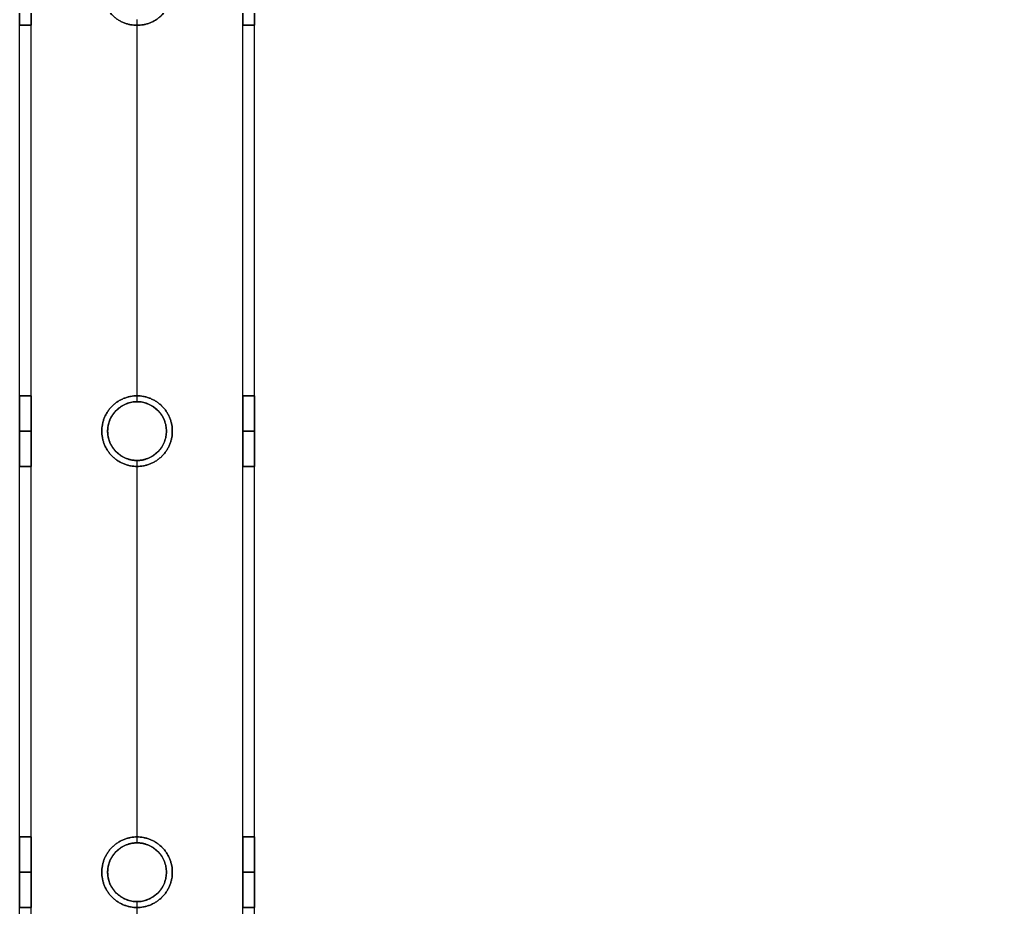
# Model space of a CAD drawing. Header units: millimetres. Extents: x -5956 to -4640, y -5088 to -3772.
# Drawn here: x -5956.1 to -5790.6, y -4098.4 to -3947.4 of the extents above; entities that cross this region are included whole.
import ezdxf

# ---------------------------------------------------------------- set-up
doc = ezdxf.new("R2010")
doc.units = ezdxf.units.MM
doc.header["$MEASUREMENT"] = 0
doc.layers.add('staal', color=5, linetype='Continuous', true_color=0x0000ff)

msp = doc.modelspace()

# ---------------------------------------------------------------- linework, layer by layer
at = {"layer": 'staal'}
for p, q in [((-5956.11, -3948.39, 1641.01), (-5954.11, -3948.39, 1641.01)), ((-5954.11, -3948.39, -404.81), (-5956.11, -3948.39, -404.81)), ((-5936.11, -3948.39, 1659.01), (-5936.11, -3948.39, 1661.01)), ((-5936.11, -3948.39, 1621.01), (-5936.11, -3948.39, 1623.01)), ((-5918.11, -3948.39, 1641.01), (-5916.11, -3948.39, 1641.01)), ((-5916.11, -3948.39, -404.81), (-5918.11, -3948.39, -404.81)), ((-5956.11, -4011.39, 1641.01), (-5954.11, -4011.39, 1641.01)), ((-5954.11, -4011.39, -404.81), (-5956.11, -4011.39, -404.81)), ((-5936.11, -4011.39, 1659.01), (-5936.11, -4011.39, 1661.01)), ((-5936.11, -4011.39, 1621.01), (-5936.11, -4011.39, 1623.01)), ((-5918.11, -4011.39, 1641.01), (-5916.11, -4011.39, 1641.01)), ((-5916.11, -4011.39, -404.81), (-5918.11, -4011.39, -404.81)), ((-5936.11, -4012.39, -386.81), (-5936.11, -4012.39, -384.81)), ((-5936.11, -4012.39, -424.81), (-5936.11, -4012.39, -422.81)), ((-5956.11, -4017.39, 1635.01), (-5954.11, -4017.39, 1635.01)), ((-5956.11, -4017.39, 1647.01), (-5954.11, -4017.39, 1647.01)), ((-5954.11, -4017.39, -410.81), (-5956.11, -4017.39, -410.81)), ((-5954.11, -4017.39, -398.81), (-5956.11, -4017.39, -398.81)), ((-5942.11, -4017.39, 1659.01), (-5942.11, -4017.39, 1661.01)), ((-5942.11, -4017.39, 1621.01), (-5942.11, -4017.39, 1623.01)), ((-5941.11, -4017.39, -386.81), (-5941.11, -4017.39, -384.81)), ((-5941.11, -4017.39, -424.81), (-5941.11, -4017.39, -422.81)), ((-5931.11, -4017.39, -424.81), (-5931.11, -4017.39, -422.81)), ((-5931.11, -4017.39, -386.81), (-5931.11, -4017.39, -384.81)), ((-5930.11, -4017.39, 1659.01), (-5930.11, -4017.39, 1661.01)), ((-5930.11, -4017.39, 1621.01), (-5930.11, -4017.39, 1623.01)), ((-5918.11, -4017.39, 1635.01), (-5916.11, -4017.39, 1635.01)), ((-5918.11, -4017.39, 1647.01), (-5916.11, -4017.39, 1647.01)), ((-5916.11, -4017.39, -410.81), (-5918.11, -4017.39, -410.81)), ((-5916.11, -4017.39, -398.81), (-5918.11, -4017.39, -398.81)), ((-5936.11, -4022.39, -386.81), (-5936.11, -4022.39, -384.81)), ((-5936.11, -4022.39, -424.81), (-5936.11, -4022.39, -422.81)), ((-5956.11, -4023.39, 1641.01), (-5954.11, -4023.39, 1641.01)), ((-5954.11, -4023.39, -404.81), (-5956.11, -4023.39, -404.81)), ((-5936.11, -4023.39, 1659.01), (-5936.11, -4023.39, 1661.01)), ((-5936.11, -4023.39, 1621.01), (-5936.11, -4023.39, 1623.01)), ((-5918.11, -4023.39, 1641.01), (-5916.11, -4023.39, 1641.01)), ((-5916.11, -4023.39, -404.81), (-5918.11, -4023.39, -404.81)), ((-5956.11, -4086.39, 1641.01), (-5954.11, -4086.39, 1641.01)), ((-5954.11, -4086.39, -404.81), (-5956.11, -4086.39, -404.81)), ((-5936.11, -4086.39, 1659.01), (-5936.11, -4086.39, 1661.01)), ((-5936.11, -4086.39, 1621.01), (-5936.11, -4086.39, 1623.01)), ((-5936.11, -4087.39, -386.81), (-5936.11, -4087.39, -384.81)), ((-5936.11, -4087.39, -424.81), (-5936.11, -4087.39, -422.81)), ((-5918.11, -4086.39, 1641.01), (-5916.11, -4086.39, 1641.01)), ((-5916.11, -4086.39, -404.81), (-5918.11, -4086.39, -404.81)), ((-5956.11, -4092.39, 1635.01), (-5954.11, -4092.39, 1635.01)), ((-5956.11, -4092.39, 1647.01), (-5954.11, -4092.39, 1647.01)), ((-5954.11, -4092.39, -410.81), (-5956.11, -4092.39, -410.81)), ((-5954.11, -4092.39, -398.81), (-5956.11, -4092.39, -398.81)), ((-5942.11, -4092.39, 1659.01), (-5942.11, -4092.39, 1661.01)), ((-5942.11, -4092.39, 1621.01), (-5942.11, -4092.39, 1623.01)), ((-5941.11, -4092.39, -386.81), (-5941.11, -4092.39, -384.81)), ((-5941.11, -4092.39, -424.81), (-5941.11, -4092.39, -422.81)), ((-5931.11, -4092.39, -424.81), (-5931.11, -4092.39, -422.81)), ((-5931.11, -4092.39, -386.81), (-5931.11, -4092.39, -384.81)), ((-5930.11, -4092.39, 1659.01), (-5930.11, -4092.39, 1661.01)), ((-5930.11, -4092.39, 1621.01), (-5930.11, -4092.39, 1623.01)), ((-5918.11, -4092.39, 1635.01), (-5916.11, -4092.39, 1635.01)), ((-5918.11, -4092.39, 1647.01), (-5916.11, -4092.39, 1647.01)), ((-5916.11, -4092.39, -410.81), (-5918.11, -4092.39, -410.81)), ((-5916.11, -4092.39, -398.81), (-5918.11, -4092.39, -398.81)), ((-5936.11, -4097.39, -386.81), (-5936.11, -4097.39, -384.81)), ((-5936.11, -4097.39, -424.81), (-5936.11, -4097.39, -422.81)), ((-5956.11, -4098.39, 1641.01), (-5954.11, -4098.39, 1641.01)), ((-5954.11, -4098.39, -404.81), (-5956.11, -4098.39, -404.81)), ((-5936.11, -4098.39, 1659.01), (-5936.11, -4098.39, 1661.01)), ((-5936.11, -4098.39, 1621.01), (-5936.11, -4098.39, 1623.01)), ((-5918.11, -4098.39, 1641.01), (-5916.11, -4098.39, 1641.01)), ((-5916.11, -4098.39, -404.81), (-5918.11, -4098.39, -404.81))]:
    msp.add_line(p, q, dxfattribs=at)
for points in [[(-4640.11, -5087.89), (-5956.11, -5087.89), (-5956.11, -3771.89), (-4640.11, -3771.89)], [(-4680.11, -5047.89), (-5916.11, -5047.89), (-5916.11, -3811.89), (-4680.11, -3811.89)]]:
    msp.add_lwpolyline(points, close=True, dxfattribs=at)
for centre in [(-5936.11, -4017.39, -424.81), (-5936.11, -4017.39, -385.81), (-5936.11, -4017.39, -423.81), (-5936.11, -4092.39, -424.81), (-5936.11, -4092.39, -385.81), (-5936.11, -4092.39, -423.81)]:
    msp.add_circle(centre, 5, dxfattribs=at)
for points in [[(-5956.11, -5087.89, 1621.01), (-5956.11, -4429.89, 1621.01), (-5956.11, -3771.89, 1621.01)], [(-5956.11, -5087.89, 1661.01), (-5956.11, -4429.89, 1661.01), (-5956.11, -3771.89, 1661.01)], [(-5956.11, -5087.89, -424.81), (-5956.11, -4429.89, -424.81), (-5956.11, -3771.89, -424.81)], [(-5956.11, -5087.89, -384.81), (-5956.11, -4429.89, -384.81), (-5956.11, -3771.89, -384.81)], [(-5954.11, -5085.89, 1659.01), (-5954.11, -4429.89, 1659.01), (-5954.11, -3773.89, 1659.01)], [(-5954.11, -5085.89, 1623.01), (-5954.11, -4429.89, 1623.01), (-5954.11, -3773.89, 1623.01)], [(-5954.11, -5085.89, -386.81), (-5954.11, -4429.89, -386.81), (-5954.11, -3773.89, -386.81)], [(-5954.11, -5085.89, -422.81), (-5954.11, -4429.89, -422.81), (-5954.11, -3773.89, -422.81)], [(-5918.11, -5049.89, 1659.01), (-5918.11, -4429.89, 1659.01), (-5918.11, -3809.89, 1659.01)], [(-5918.11, -5049.89, 1623.01), (-5918.11, -4429.89, 1623.01), (-5918.11, -3809.89, 1623.01)], [(-5918.11, -5049.89, -386.81), (-5918.11, -4429.89, -386.81), (-5918.11, -3809.89, -386.81)], [(-5918.11, -5049.89, -422.81), (-5918.11, -4429.89, -422.81), (-5918.11, -3809.89, -422.81)], [(-5916.11, -5047.89, 1621.01), (-5916.11, -4429.89, 1621.01), (-5916.11, -3811.89, 1621.01)], [(-5916.11, -5047.89, 1661.01), (-5916.11, -4429.89, 1661.01), (-5916.11, -3811.89, 1661.01)], [(-5916.11, -5047.89, -424.81), (-5916.11, -4429.89, -424.81), (-5916.11, -3811.89, -424.81)], [(-5916.11, -5047.89, -384.81), (-5916.11, -4429.89, -384.81), (-5916.11, -3811.89, -384.81)], [(-5956.11, -4011.39, 1641.01), (-5956.11, -3979.89, 1641.01), (-5956.11, -3948.39, 1641.01)], [(-5956.11, -4011.39, -404.81), (-5956.11, -3979.89, -404.81), (-5956.11, -3948.39, -404.81)], [(-5954.11, -4011.39, 1641.01), (-5954.11, -3979.89, 1641.01), (-5954.11, -3948.39, 1641.01)], [(-5954.11, -4011.39, -404.81), (-5954.11, -3979.89, -404.81), (-5954.11, -3948.39, -404.81)], [(-5936.11, -4012.39, -384.81), (-5936.11, -3979.89, -384.81), (-5936.11, -3947.39, -384.81)], [(-5936.11, -4012.39, -386.81), (-5936.11, -3979.89, -386.81), (-5936.11, -3947.39, -386.81)], [(-5936.11, -4012.39, -422.81), (-5936.11, -3979.89, -422.81), (-5936.11, -3947.39, -422.81)], [(-5936.11, -4012.39, -424.81), (-5936.11, -3979.89, -424.81), (-5936.11, -3947.39, -424.81)], [(-5936.11, -4011.39, 1661.01), (-5936.11, -3979.89, 1661.01), (-5936.11, -3948.39, 1661.01)], [(-5936.11, -4011.39, 1659.01), (-5936.11, -3979.89, 1659.01), (-5936.11, -3948.39, 1659.01)], [(-5936.11, -4011.39, 1623.01), (-5936.11, -3979.89, 1623.01), (-5936.11, -3948.39, 1623.01)], [(-5936.11, -4011.39, 1621.01), (-5936.11, -3979.89, 1621.01), (-5936.11, -3948.39, 1621.01)], [(-5918.11, -4011.39, 1641.01), (-5918.11, -3979.89, 1641.01), (-5918.11, -3948.39, 1641.01)], [(-5918.11, -4011.39, -404.81), (-5918.11, -3979.89, -404.81), (-5918.11, -3948.39, -404.81)], [(-5916.11, -4011.39, 1641.01), (-5916.11, -3979.89, 1641.01), (-5916.11, -3948.39, 1641.01)], [(-5916.11, -4011.39, -404.81), (-5916.11, -3979.89, -404.81), (-5916.11, -3948.39, -404.81)], [(-5936.11, -4087.39, -384.81), (-5936.11, -4054.89, -384.81), (-5936.11, -4022.39, -384.81)], [(-5936.11, -4087.39, -386.81), (-5936.11, -4054.89, -386.81), (-5936.11, -4022.39, -386.81)], [(-5936.11, -4087.39, -422.81), (-5936.11, -4054.89, -422.81), (-5936.11, -4022.39, -422.81)], [(-5936.11, -4087.39, -424.81), (-5936.11, -4054.89, -424.81), (-5936.11, -4022.39, -424.81)], [(-5956.11, -4086.39, 1641.01), (-5956.11, -4054.89, 1641.01), (-5956.11, -4023.39, 1641.01)], [(-5956.11, -4086.39, -404.81), (-5956.11, -4054.89, -404.81), (-5956.11, -4023.39, -404.81)], [(-5954.11, -4086.39, 1641.01), (-5954.11, -4054.89, 1641.01), (-5954.11, -4023.39, 1641.01)], [(-5954.11, -4086.39, -404.81), (-5954.11, -4054.89, -404.81), (-5954.11, -4023.39, -404.81)], [(-5936.11, -4086.39, 1661.01), (-5936.11, -4054.89, 1661.01), (-5936.11, -4023.39, 1661.01)], [(-5936.11, -4086.39, 1659.01), (-5936.11, -4054.89, 1659.01), (-5936.11, -4023.39, 1659.01)], [(-5936.11, -4086.39, 1623.01), (-5936.11, -4054.89, 1623.01), (-5936.11, -4023.39, 1623.01)], [(-5936.11, -4086.39, 1621.01), (-5936.11, -4054.89, 1621.01), (-5936.11, -4023.39, 1621.01)], [(-5918.11, -4086.39, 1641.01), (-5918.11, -4054.89, 1641.01), (-5918.11, -4023.39, 1641.01)], [(-5918.11, -4086.39, -404.81), (-5918.11, -4054.89, -404.81), (-5918.11, -4023.39, -404.81)], [(-5916.11, -4086.39, 1641.01), (-5916.11, -4054.89, 1641.01), (-5916.11, -4023.39, 1641.01)], [(-5916.11, -4086.39, -404.81), (-5916.11, -4054.89, -404.81), (-5916.11, -4023.39, -404.81)], [(-5936.11, -4162.39, -384.81), (-5936.11, -4129.89, -384.81), (-5936.11, -4097.39, -384.81)], [(-5936.11, -4162.39, -386.81), (-5936.11, -4129.89, -386.81), (-5936.11, -4097.39, -386.81)], [(-5936.11, -4162.39, -422.81), (-5936.11, -4129.89, -422.81), (-5936.11, -4097.39, -422.81)], [(-5936.11, -4162.39, -424.81), (-5936.11, -4129.89, -424.81), (-5936.11, -4097.39, -424.81)], [(-5956.11, -4161.39, 1641.01), (-5956.11, -4129.89, 1641.01), (-5956.11, -4098.39, 1641.01)], [(-5956.11, -4161.39, -404.81), (-5956.11, -4129.89, -404.81), (-5956.11, -4098.39, -404.81)], [(-5954.11, -4161.39, 1641.01), (-5954.11, -4129.89, 1641.01), (-5954.11, -4098.39, 1641.01)], [(-5954.11, -4161.39, -404.81), (-5954.11, -4129.89, -404.81), (-5954.11, -4098.39, -404.81)], [(-5936.11, -4161.39, 1661.01), (-5936.11, -4129.89, 1661.01), (-5936.11, -4098.39, 1661.01)], [(-5936.11, -4161.39, 1659.01), (-5936.11, -4129.89, 1659.01), (-5936.11, -4098.39, 1659.01)], [(-5936.11, -4161.39, 1623.01), (-5936.11, -4129.89, 1623.01), (-5936.11, -4098.39, 1623.01)], [(-5936.11, -4161.39, 1621.01), (-5936.11, -4129.89, 1621.01), (-5936.11, -4098.39, 1621.01)], [(-5918.11, -4161.39, 1641.01), (-5918.11, -4129.89, 1641.01), (-5918.11, -4098.39, 1641.01)], [(-5918.11, -4161.39, -404.81), (-5918.11, -4129.89, -404.81), (-5918.11, -4098.39, -404.81)], [(-5916.11, -4161.39, 1641.01), (-5916.11, -4129.89, 1641.01), (-5916.11, -4098.39, 1641.01)], [(-5916.11, -4161.39, -404.81), (-5916.11, -4129.89, -404.81), (-5916.11, -4098.39, -404.81)]]:
    msp.add_open_spline(points, degree=2, dxfattribs=at)
for points, knots in [([(-5956.11, -3942.39, 1635.01), (-5956.11, -3948.39, 1635.01), (-5956.11, -3948.39, 1641.01), (-5956.11, -3948.39, 1647.01), (-5956.11, -3942.39, 1647.01), (-5956.11, -3936.39, 1647.01), (-5956.11, -3936.39, 1641.01), (-5956.11, -3936.39, 1635.01), (-5956.11, -3942.39, 1635.01)], [0, 0, 0, 7.853982, 7.853982, 15.707963, 15.707963, 23.561945, 23.561945, 31.415927, 31.415927, 31.415927]), ([(-5956.11, -3942.39, -410.81), (-5956.11, -3948.39, -410.81), (-5956.11, -3948.39, -404.81), (-5956.11, -3948.39, -398.81), (-5956.11, -3942.39, -398.81), (-5956.11, -3936.39, -398.81), (-5956.11, -3936.39, -404.81), (-5956.11, -3936.39, -410.81), (-5956.11, -3942.39, -410.81)], [0, 0, 0, 7.853982, 7.853982, 15.707963, 15.707963, 23.561945, 23.561945, 31.415927, 31.415927, 31.415927]), ([(-5954.11, -3942.39, 1635.01), (-5954.11, -3936.39, 1635.01), (-5954.11, -3936.39, 1641.01), (-5954.11, -3936.39, 1647.01), (-5954.11, -3942.39, 1647.01), (-5954.11, -3948.39, 1647.01), (-5954.11, -3948.39, 1641.01), (-5954.11, -3948.39, 1635.01), (-5954.11, -3942.39, 1635.01)], [-31.415927, -31.415927, -31.415927, -23.561945, -23.561945, -15.707963, -15.707963, -7.853982, -7.853982, 0, 0, 0]), ([(-5954.11, -3942.39, -410.81), (-5954.11, -3936.39, -410.81), (-5954.11, -3936.39, -404.81), (-5954.11, -3936.39, -398.81), (-5954.11, -3942.39, -398.81), (-5954.11, -3948.39, -398.81), (-5954.11, -3948.39, -404.81), (-5954.11, -3948.39, -410.81), (-5954.11, -3942.39, -410.81)], [-31.415927, -31.415927, -31.415927, -23.561945, -23.561945, -15.707963, -15.707963, -7.853982, -7.853982, 0, 0, 0]), ([(-5930.11, -3942.39, 1661.01), (-5930.11, -3936.39, 1661.01), (-5936.11, -3936.39, 1661.01), (-5942.11, -3936.39, 1661.01), (-5942.11, -3942.39, 1661.01), (-5942.11, -3948.39, 1661.01), (-5936.11, -3948.39, 1661.01), (-5930.11, -3948.39, 1661.01), (-5930.11, -3942.39, 1661.01)], [-31.415927, -31.415927, -31.415927, -23.561945, -23.561945, -15.707963, -15.707963, -7.853982, -7.853982, 0, 0, 0]), ([(-5930.11, -3942.39, 1659.01), (-5930.11, -3948.39, 1659.01), (-5936.11, -3948.39, 1659.01), (-5942.11, -3948.39, 1659.01), (-5942.11, -3942.39, 1659.01), (-5942.11, -3936.39, 1659.01), (-5936.11, -3936.39, 1659.01), (-5930.11, -3936.39, 1659.01), (-5930.11, -3942.39, 1659.01)], [0, 0, 0, 7.853982, 7.853982, 15.707963, 15.707963, 23.561945, 23.561945, 31.415927, 31.415927, 31.415927]), ([(-5930.11, -3942.39, 1623.01), (-5930.11, -3936.39, 1623.01), (-5936.11, -3936.39, 1623.01), (-5942.11, -3936.39, 1623.01), (-5942.11, -3942.39, 1623.01), (-5942.11, -3948.39, 1623.01), (-5936.11, -3948.39, 1623.01), (-5930.11, -3948.39, 1623.01), (-5930.11, -3942.39, 1623.01)], [-31.415927, -31.415927, -31.415927, -23.561945, -23.561945, -15.707963, -15.707963, -7.853982, -7.853982, 0, 0, 0]), ([(-5930.11, -3942.39, 1621.01), (-5930.11, -3948.39, 1621.01), (-5936.11, -3948.39, 1621.01), (-5942.11, -3948.39, 1621.01), (-5942.11, -3942.39, 1621.01), (-5942.11, -3936.39, 1621.01), (-5936.11, -3936.39, 1621.01), (-5930.11, -3936.39, 1621.01), (-5930.11, -3942.39, 1621.01)], [0, 0, 0, 7.853982, 7.853982, 15.707963, 15.707963, 23.561945, 23.561945, 31.415927, 31.415927, 31.415927]), ([(-5918.11, -3942.39, 1635.01), (-5918.11, -3948.39, 1635.01), (-5918.11, -3948.39, 1641.01), (-5918.11, -3948.39, 1647.01), (-5918.11, -3942.39, 1647.01), (-5918.11, -3936.39, 1647.01), (-5918.11, -3936.39, 1641.01), (-5918.11, -3936.39, 1635.01), (-5918.11, -3942.39, 1635.01)], [0, 0, 0, 7.853982, 7.853982, 15.707963, 15.707963, 23.561945, 23.561945, 31.415927, 31.415927, 31.415927]), ([(-5918.11, -3942.39, -410.81), (-5918.11, -3948.39, -410.81), (-5918.11, -3948.39, -404.81), (-5918.11, -3948.39, -398.81), (-5918.11, -3942.39, -398.81), (-5918.11, -3936.39, -398.81), (-5918.11, -3936.39, -404.81), (-5918.11, -3936.39, -410.81), (-5918.11, -3942.39, -410.81)], [0, 0, 0, 7.853982, 7.853982, 15.707963, 15.707963, 23.561945, 23.561945, 31.415927, 31.415927, 31.415927]), ([(-5916.11, -3942.39, 1635.01), (-5916.11, -3936.39, 1635.01), (-5916.11, -3936.39, 1641.01), (-5916.11, -3936.39, 1647.01), (-5916.11, -3942.39, 1647.01), (-5916.11, -3948.39, 1647.01), (-5916.11, -3948.39, 1641.01), (-5916.11, -3948.39, 1635.01), (-5916.11, -3942.39, 1635.01)], [-31.415927, -31.415927, -31.415927, -23.561945, -23.561945, -15.707963, -15.707963, -7.853982, -7.853982, 0, 0, 0]), ([(-5916.11, -3942.39, -410.81), (-5916.11, -3936.39, -410.81), (-5916.11, -3936.39, -404.81), (-5916.11, -3936.39, -398.81), (-5916.11, -3942.39, -398.81), (-5916.11, -3948.39, -398.81), (-5916.11, -3948.39, -404.81), (-5916.11, -3948.39, -410.81), (-5916.11, -3942.39, -410.81)], [-31.415927, -31.415927, -31.415927, -23.561945, -23.561945, -15.707963, -15.707963, -7.853982, -7.853982, 0, 0, 0]), ([(-5956.11, -4017.39, 1635.01), (-5956.11, -4023.39, 1635.01), (-5956.11, -4023.39, 1641.01), (-5956.11, -4023.39, 1647.01), (-5956.11, -4017.39, 1647.01), (-5956.11, -4011.39, 1647.01), (-5956.11, -4011.39, 1641.01), (-5956.11, -4011.39, 1635.01), (-5956.11, -4017.39, 1635.01)], [0, 0, 0, 7.853982, 7.853982, 15.707963, 15.707963, 23.561945, 23.561945, 31.415927, 31.415927, 31.415927]), ([(-5956.11, -4017.39, -410.81), (-5956.11, -4023.39, -410.81), (-5956.11, -4023.39, -404.81), (-5956.11, -4023.39, -398.81), (-5956.11, -4017.39, -398.81), (-5956.11, -4011.39, -398.81), (-5956.11, -4011.39, -404.81), (-5956.11, -4011.39, -410.81), (-5956.11, -4017.39, -410.81)], [0, 0, 0, 7.853982, 7.853982, 15.707963, 15.707963, 23.561945, 23.561945, 31.415927, 31.415927, 31.415927]), ([(-5954.11, -4017.39, 1635.01), (-5954.11, -4011.39, 1635.01), (-5954.11, -4011.39, 1641.01), (-5954.11, -4011.39, 1647.01), (-5954.11, -4017.39, 1647.01), (-5954.11, -4023.39, 1647.01), (-5954.11, -4023.39, 1641.01), (-5954.11, -4023.39, 1635.01), (-5954.11, -4017.39, 1635.01)], [-31.415927, -31.415927, -31.415927, -23.561945, -23.561945, -15.707963, -15.707963, -7.853982, -7.853982, 0, 0, 0]), ([(-5954.11, -4017.39, -410.81), (-5954.11, -4011.39, -410.81), (-5954.11, -4011.39, -404.81), (-5954.11, -4011.39, -398.81), (-5954.11, -4017.39, -398.81), (-5954.11, -4023.39, -398.81), (-5954.11, -4023.39, -404.81), (-5954.11, -4023.39, -410.81), (-5954.11, -4017.39, -410.81)], [-31.415927, -31.415927, -31.415927, -23.561945, -23.561945, -15.707963, -15.707963, -7.853982, -7.853982, 0, 0, 0]), ([(-5930.11, -4017.39, 1661.01), (-5930.11, -4011.39, 1661.01), (-5936.11, -4011.39, 1661.01), (-5942.11, -4011.39, 1661.01), (-5942.11, -4017.39, 1661.01), (-5942.11, -4023.39, 1661.01), (-5936.11, -4023.39, 1661.01), (-5930.11, -4023.39, 1661.01), (-5930.11, -4017.39, 1661.01)], [-31.415927, -31.415927, -31.415927, -23.561945, -23.561945, -15.707963, -15.707963, -7.853982, -7.853982, 0, 0, 0]), ([(-5930.11, -4017.39, 1659.01), (-5930.11, -4023.39, 1659.01), (-5936.11, -4023.39, 1659.01), (-5942.11, -4023.39, 1659.01), (-5942.11, -4017.39, 1659.01), (-5942.11, -4011.39, 1659.01), (-5936.11, -4011.39, 1659.01), (-5930.11, -4011.39, 1659.01), (-5930.11, -4017.39, 1659.01)], [0, 0, 0, 7.853982, 7.853982, 15.707963, 15.707963, 23.561945, 23.561945, 31.415927, 31.415927, 31.415927]), ([(-5930.11, -4017.39, 1623.01), (-5930.11, -4011.39, 1623.01), (-5936.11, -4011.39, 1623.01), (-5942.11, -4011.39, 1623.01), (-5942.11, -4017.39, 1623.01), (-5942.11, -4023.39, 1623.01), (-5936.11, -4023.39, 1623.01), (-5930.11, -4023.39, 1623.01), (-5930.11, -4017.39, 1623.01)], [-31.415927, -31.415927, -31.415927, -23.561945, -23.561945, -15.707963, -15.707963, -7.853982, -7.853982, 0, 0, 0]), ([(-5930.11, -4017.39, 1621.01), (-5930.11, -4023.39, 1621.01), (-5936.11, -4023.39, 1621.01), (-5942.11, -4023.39, 1621.01), (-5942.11, -4017.39, 1621.01), (-5942.11, -4011.39, 1621.01), (-5936.11, -4011.39, 1621.01), (-5930.11, -4011.39, 1621.01), (-5930.11, -4017.39, 1621.01)], [0, 0, 0, 7.853982, 7.853982, 15.707963, 15.707963, 23.561945, 23.561945, 31.415927, 31.415927, 31.415927]), ([(-5918.11, -4017.39, 1635.01), (-5918.11, -4023.39, 1635.01), (-5918.11, -4023.39, 1641.01), (-5918.11, -4023.39, 1647.01), (-5918.11, -4017.39, 1647.01), (-5918.11, -4011.39, 1647.01), (-5918.11, -4011.39, 1641.01), (-5918.11, -4011.39, 1635.01), (-5918.11, -4017.39, 1635.01)], [0, 0, 0, 7.853982, 7.853982, 15.707963, 15.707963, 23.561945, 23.561945, 31.415927, 31.415927, 31.415927]), ([(-5918.11, -4017.39, -410.81), (-5918.11, -4023.39, -410.81), (-5918.11, -4023.39, -404.81), (-5918.11, -4023.39, -398.81), (-5918.11, -4017.39, -398.81), (-5918.11, -4011.39, -398.81), (-5918.11, -4011.39, -404.81), (-5918.11, -4011.39, -410.81), (-5918.11, -4017.39, -410.81)], [0, 0, 0, 7.853982, 7.853982, 15.707963, 15.707963, 23.561945, 23.561945, 31.415927, 31.415927, 31.415927]), ([(-5916.11, -4017.39, 1635.01), (-5916.11, -4011.39, 1635.01), (-5916.11, -4011.39, 1641.01), (-5916.11, -4011.39, 1647.01), (-5916.11, -4017.39, 1647.01), (-5916.11, -4023.39, 1647.01), (-5916.11, -4023.39, 1641.01), (-5916.11, -4023.39, 1635.01), (-5916.11, -4017.39, 1635.01)], [-31.415927, -31.415927, -31.415927, -23.561945, -23.561945, -15.707963, -15.707963, -7.853982, -7.853982, 0, 0, 0]), ([(-5916.11, -4017.39, -410.81), (-5916.11, -4011.39, -410.81), (-5916.11, -4011.39, -404.81), (-5916.11, -4011.39, -398.81), (-5916.11, -4017.39, -398.81), (-5916.11, -4023.39, -398.81), (-5916.11, -4023.39, -404.81), (-5916.11, -4023.39, -410.81), (-5916.11, -4017.39, -410.81)], [-31.415927, -31.415927, -31.415927, -23.561945, -23.561945, -15.707963, -15.707963, -7.853982, -7.853982, 0, 0, 0]), ([(-5931.11, -4017.39, -384.81), (-5931.11, -4012.39, -384.81), (-5936.11, -4012.39, -384.81), (-5941.11, -4012.39, -384.81), (-5941.11, -4017.39, -384.81), (-5941.11, -4022.39, -384.81), (-5936.11, -4022.39, -384.81), (-5931.11, -4022.39, -384.81), (-5931.11, -4017.39, -384.81)], [-31.415927, -31.415927, -31.415927, -23.561945, -23.561945, -15.707963, -15.707963, -7.853982, -7.853982, 0, 0, 0]), ([(-5931.11, -4017.39, -386.81), (-5931.11, -4022.39, -386.81), (-5936.11, -4022.39, -386.81), (-5941.11, -4022.39, -386.81), (-5941.11, -4017.39, -386.81), (-5941.11, -4012.39, -386.81), (-5936.11, -4012.39, -386.81), (-5931.11, -4012.39, -386.81), (-5931.11, -4017.39, -386.81)], [0, 0, 0, 7.853982, 7.853982, 15.707963, 15.707963, 23.561945, 23.561945, 31.415927, 31.415927, 31.415927]), ([(-5931.11, -4017.39, -422.81), (-5931.11, -4012.39, -422.81), (-5936.11, -4012.39, -422.81), (-5941.11, -4012.39, -422.81), (-5941.11, -4017.39, -422.81), (-5941.11, -4022.39, -422.81), (-5936.11, -4022.39, -422.81), (-5931.11, -4022.39, -422.81), (-5931.11, -4017.39, -422.81)], [-31.415927, -31.415927, -31.415927, -23.561945, -23.561945, -15.707963, -15.707963, -7.853982, -7.853982, 0, 0, 0]), ([(-5956.11, -4092.39, 1635.01), (-5956.11, -4098.39, 1635.01), (-5956.11, -4098.39, 1641.01), (-5956.11, -4098.39, 1647.01), (-5956.11, -4092.39, 1647.01), (-5956.11, -4086.39, 1647.01), (-5956.11, -4086.39, 1641.01), (-5956.11, -4086.39, 1635.01), (-5956.11, -4092.39, 1635.01)], [0, 0, 0, 7.853982, 7.853982, 15.707963, 15.707963, 23.561945, 23.561945, 31.415927, 31.415927, 31.415927]), ([(-5956.11, -4092.39, -410.81), (-5956.11, -4098.39, -410.81), (-5956.11, -4098.39, -404.81), (-5956.11, -4098.39, -398.81), (-5956.11, -4092.39, -398.81), (-5956.11, -4086.39, -398.81), (-5956.11, -4086.39, -404.81), (-5956.11, -4086.39, -410.81), (-5956.11, -4092.39, -410.81)], [0, 0, 0, 7.853982, 7.853982, 15.707963, 15.707963, 23.561945, 23.561945, 31.415927, 31.415927, 31.415927]), ([(-5954.11, -4092.39, 1635.01), (-5954.11, -4086.39, 1635.01), (-5954.11, -4086.39, 1641.01), (-5954.11, -4086.39, 1647.01), (-5954.11, -4092.39, 1647.01), (-5954.11, -4098.39, 1647.01), (-5954.11, -4098.39, 1641.01), (-5954.11, -4098.39, 1635.01), (-5954.11, -4092.39, 1635.01)], [-31.415927, -31.415927, -31.415927, -23.561945, -23.561945, -15.707963, -15.707963, -7.853982, -7.853982, 0, 0, 0]), ([(-5954.11, -4092.39, -410.81), (-5954.11, -4086.39, -410.81), (-5954.11, -4086.39, -404.81), (-5954.11, -4086.39, -398.81), (-5954.11, -4092.39, -398.81), (-5954.11, -4098.39, -398.81), (-5954.11, -4098.39, -404.81), (-5954.11, -4098.39, -410.81), (-5954.11, -4092.39, -410.81)], [-31.415927, -31.415927, -31.415927, -23.561945, -23.561945, -15.707963, -15.707963, -7.853982, -7.853982, 0, 0, 0]), ([(-5930.11, -4092.39, 1661.01), (-5930.11, -4086.39, 1661.01), (-5936.11, -4086.39, 1661.01), (-5942.11, -4086.39, 1661.01), (-5942.11, -4092.39, 1661.01), (-5942.11, -4098.39, 1661.01), (-5936.11, -4098.39, 1661.01), (-5930.11, -4098.39, 1661.01), (-5930.11, -4092.39, 1661.01)], [-31.415927, -31.415927, -31.415927, -23.561945, -23.561945, -15.707963, -15.707963, -7.853982, -7.853982, 0, 0, 0]), ([(-5930.11, -4092.39, 1659.01), (-5930.11, -4098.39, 1659.01), (-5936.11, -4098.39, 1659.01), (-5942.11, -4098.39, 1659.01), (-5942.11, -4092.39, 1659.01), (-5942.11, -4086.39, 1659.01), (-5936.11, -4086.39, 1659.01), (-5930.11, -4086.39, 1659.01), (-5930.11, -4092.39, 1659.01)], [0, 0, 0, 7.853982, 7.853982, 15.707963, 15.707963, 23.561945, 23.561945, 31.415927, 31.415927, 31.415927]), ([(-5930.11, -4092.39, 1623.01), (-5930.11, -4086.39, 1623.01), (-5936.11, -4086.39, 1623.01), (-5942.11, -4086.39, 1623.01), (-5942.11, -4092.39, 1623.01), (-5942.11, -4098.39, 1623.01), (-5936.11, -4098.39, 1623.01), (-5930.11, -4098.39, 1623.01), (-5930.11, -4092.39, 1623.01)], [-31.415927, -31.415927, -31.415927, -23.561945, -23.561945, -15.707963, -15.707963, -7.853982, -7.853982, 0, 0, 0]), ([(-5930.11, -4092.39, 1621.01), (-5930.11, -4098.39, 1621.01), (-5936.11, -4098.39, 1621.01), (-5942.11, -4098.39, 1621.01), (-5942.11, -4092.39, 1621.01), (-5942.11, -4086.39, 1621.01), (-5936.11, -4086.39, 1621.01), (-5930.11, -4086.39, 1621.01), (-5930.11, -4092.39, 1621.01)], [0, 0, 0, 7.853982, 7.853982, 15.707963, 15.707963, 23.561945, 23.561945, 31.415927, 31.415927, 31.415927]), ([(-5931.11, -4092.39, -384.81), (-5931.11, -4087.39, -384.81), (-5936.11, -4087.39, -384.81), (-5941.11, -4087.39, -384.81), (-5941.11, -4092.39, -384.81), (-5941.11, -4097.39, -384.81), (-5936.11, -4097.39, -384.81), (-5931.11, -4097.39, -384.81), (-5931.11, -4092.39, -384.81)], [-31.415927, -31.415927, -31.415927, -23.561945, -23.561945, -15.707963, -15.707963, -7.853982, -7.853982, 0, 0, 0]), ([(-5931.11, -4092.39, -386.81), (-5931.11, -4097.39, -386.81), (-5936.11, -4097.39, -386.81), (-5941.11, -4097.39, -386.81), (-5941.11, -4092.39, -386.81), (-5941.11, -4087.39, -386.81), (-5936.11, -4087.39, -386.81), (-5931.11, -4087.39, -386.81), (-5931.11, -4092.39, -386.81)], [0, 0, 0, 7.853982, 7.853982, 15.707963, 15.707963, 23.561945, 23.561945, 31.415927, 31.415927, 31.415927]), ([(-5931.11, -4092.39, -422.81), (-5931.11, -4087.39, -422.81), (-5936.11, -4087.39, -422.81), (-5941.11, -4087.39, -422.81), (-5941.11, -4092.39, -422.81), (-5941.11, -4097.39, -422.81), (-5936.11, -4097.39, -422.81), (-5931.11, -4097.39, -422.81), (-5931.11, -4092.39, -422.81)], [-31.415927, -31.415927, -31.415927, -23.561945, -23.561945, -15.707963, -15.707963, -7.853982, -7.853982, 0, 0, 0]), ([(-5918.11, -4092.39, 1635.01), (-5918.11, -4098.39, 1635.01), (-5918.11, -4098.39, 1641.01), (-5918.11, -4098.39, 1647.01), (-5918.11, -4092.39, 1647.01), (-5918.11, -4086.39, 1647.01), (-5918.11, -4086.39, 1641.01), (-5918.11, -4086.39, 1635.01), (-5918.11, -4092.39, 1635.01)], [0, 0, 0, 7.853982, 7.853982, 15.707963, 15.707963, 23.561945, 23.561945, 31.415927, 31.415927, 31.415927]), ([(-5918.11, -4092.39, -410.81), (-5918.11, -4098.39, -410.81), (-5918.11, -4098.39, -404.81), (-5918.11, -4098.39, -398.81), (-5918.11, -4092.39, -398.81), (-5918.11, -4086.39, -398.81), (-5918.11, -4086.39, -404.81), (-5918.11, -4086.39, -410.81), (-5918.11, -4092.39, -410.81)], [0, 0, 0, 7.853982, 7.853982, 15.707963, 15.707963, 23.561945, 23.561945, 31.415927, 31.415927, 31.415927]), ([(-5916.11, -4092.39, 1635.01), (-5916.11, -4086.39, 1635.01), (-5916.11, -4086.39, 1641.01), (-5916.11, -4086.39, 1647.01), (-5916.11, -4092.39, 1647.01), (-5916.11, -4098.39, 1647.01), (-5916.11, -4098.39, 1641.01), (-5916.11, -4098.39, 1635.01), (-5916.11, -4092.39, 1635.01)], [-31.415927, -31.415927, -31.415927, -23.561945, -23.561945, -15.707963, -15.707963, -7.853982, -7.853982, 0, 0, 0]), ([(-5916.11, -4092.39, -410.81), (-5916.11, -4086.39, -410.81), (-5916.11, -4086.39, -404.81), (-5916.11, -4086.39, -398.81), (-5916.11, -4092.39, -398.81), (-5916.11, -4098.39, -398.81), (-5916.11, -4098.39, -404.81), (-5916.11, -4098.39, -410.81), (-5916.11, -4092.39, -410.81)], [-31.415927, -31.415927, -31.415927, -23.561945, -23.561945, -15.707963, -15.707963, -7.853982, -7.853982, 0, 0, 0])]:
    msp.add_rational_spline(points, [1, 0.707106781187, 1, 0.707106781187, 1, 0.707106781187, 1, 0.707106781187, 1], degree=2, knots=knots, dxfattribs=at)

doc.saveas('drawing.dxf')
